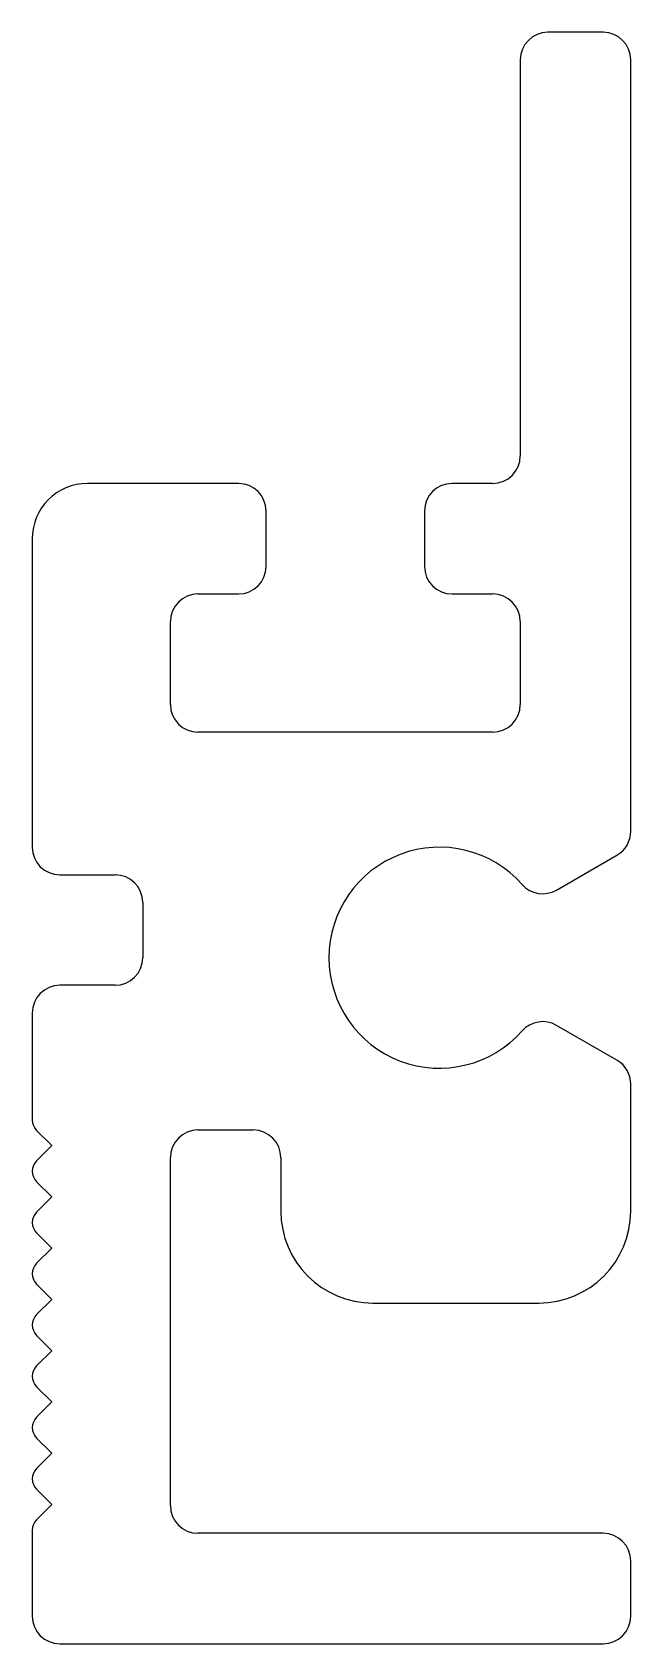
# Model space of a CAD drawing. Extents: x -5.9 to 2.4, y -8.9 to 13.3.
import ezdxf

# ---------------------------------------------------------------- set-up
doc = ezdxf.new("R2010")
doc.units = 0
doc.header["$MEASUREMENT"] = 0
doc.layers.get('0').update_dxf_attribs({"linetype": 'CONTINUOUS'})

msp = doc.modelspace()

# ---------------------------------------------------------------- linework, layer by layer
for p, q in [((1.996, 13.344), (1.234, 13.344)), ((0.853, 12.963), (0.853, 7.502)), ((2.377, 2.325), (2.377, 12.963)), ((-3.033, 7.121), (-5.116, 7.121)), ((0.472, 7.121), (-0.087, 7.121)), ((-2.652, 5.978), (-2.652, 6.74)), ((-0.468, 6.74), (-0.468, 5.978)), ((-5.878, 6.359), (-5.878, 2.105)), ((-3.592, 5.597), (-3.033, 5.597)), ((-0.087, 5.597), (0.472, 5.597)), ((-3.973, 4.073), (-3.973, 5.216)), ((0.853, 5.216), (0.853, 4.073)), ((0.472, 3.692), (-3.592, 3.692)), ((1.354, 1.514), (2.187, 1.995)), ((-5.497, 1.724), (-4.735, 1.724)), ((-4.354, 1.343), (-4.354, 0.581)), ((-4.735, 0.2), (-5.497, 0.2)), ((-5.878, -0.181), (-5.878, -1.657)), ((2.187, -0.833), (1.354, -0.353)), ((2.377, -2.912), (2.377, -1.163)), ((-5.818, -1.8), (-5.609, -2.01)), ((-3.592, -1.795), (-2.83, -1.795)), ((-5.609, -2.01), (-5.818, -2.22)), ((-3.973, -6.976), (-3.973, -2.176)), ((-2.449, -2.176), (-2.449, -2.912)), ((-5.818, -2.508), (-5.609, -2.717)), ((-5.609, -2.717), (-5.818, -2.927)), ((-5.818, -3.215), (-5.609, -3.425)), ((-5.609, -3.425), (-5.818, -3.634)), ((-5.818, -3.922), (-5.609, -4.132)), ((-5.609, -4.132), (-5.818, -4.342)), ((-1.179, -4.182), (1.107, -4.182)), ((-5.818, -4.629), (-5.609, -4.839)), ((-5.609, -4.839), (-5.818, -5.049)), ((-5.818, -5.336), (-5.609, -5.546)), ((-5.609, -5.546), (-5.818, -5.756)), ((-5.818, -6.043), (-5.609, -6.253)), ((-5.609, -6.253), (-5.818, -6.463)), ((-5.818, -6.75), (-5.609, -6.96)), ((-5.609, -6.96), (-5.818, -7.17)), ((-5.878, -7.314), (-5.878, -8.5)), ((1.996, -7.357), (-3.592, -7.357)), ((2.377, -8.5), (2.377, -7.738)), ((-5.497, -8.881), (1.996, -8.881))]:
    msp.add_line(p, q)
for centre, radius, start, end in [((1.234, 12.963), 0.381, 90, 180), ((1.996, 12.963), 0.381, 0, 90), ((0.472, 7.502), 0.381, 270, 0), ((-5.116, 6.359), 0.762, 90, 180), ((-3.033, 6.74), 0.381, 0, 90), ((-0.087, 6.74), 0.381, 90, 180), ((-3.033, 5.978), 0.381, 270, 0), ((-0.087, 5.978), 0.381, 180, 270), ((-3.592, 5.216), 0.381, 90, 180), ((0.472, 5.216), 0.381, 360, 90), ((-3.592, 4.073), 0.381, 180, 270), ((0.472, 4.073), 0.381, 270, 0), ((1.996, 2.325), 0.381, 300, 0), ((-5.497, 2.105), 0.381, 180, 270), ((-0.262, 0.581), 1.524, 41.537, 318.463), ((-4.735, 1.343), 0.381, 0, 90), ((1.164, 1.844), 0.381, 221.537, 300), ((-4.735, 0.581), 0.381, 270, 0), ((-5.497, -0.181), 0.381, 90, 180), ((1.164, -0.682), 0.381, 60, 138.463), ((1.996, -1.163), 0.381, 0, 60), ((-5.675, -1.657), 0.203, 180, 225), ((-3.592, -2.176), 0.381, 90, 180), ((-2.83, -2.176), 0.381, 0, 90), ((-5.675, -2.364), 0.203, 135, 180), ((-5.675, -2.364), 0.203, 180, 225), ((-5.675, -3.071), 0.203, 135, 180), ((-5.675, -3.071), 0.203, 180, 225), ((-1.179, -2.912), 1.27, 180, 270), ((1.107, -2.912), 1.27, 270, 0), ((-5.675, -3.778), 0.203, 135, 180), ((-5.675, -3.778), 0.203, 180, 225), ((-5.675, -4.485), 0.203, 135, 180), ((-5.675, -4.485), 0.203, 180, 225), ((-5.675, -5.192), 0.203, 135, 180), ((-5.675, -5.192), 0.203, 180, 225), ((-5.675, -5.9), 0.203, 135, 180), ((-5.675, -5.9), 0.203, 180, 225), ((-5.675, -6.607), 0.203, 135, 180), ((-5.675, -6.607), 0.203, 180, 225), ((-3.592, -6.976), 0.381, 180, 270), ((-5.675, -7.314), 0.203, 135, 180), ((1.996, -7.738), 0.381, 0, 90), ((-5.497, -8.5), 0.381, 180, 270), ((1.996, -8.5), 0.381, 270, 0)]:
    msp.add_arc(centre, radius, start, end)

doc.saveas('drawing.dxf')
